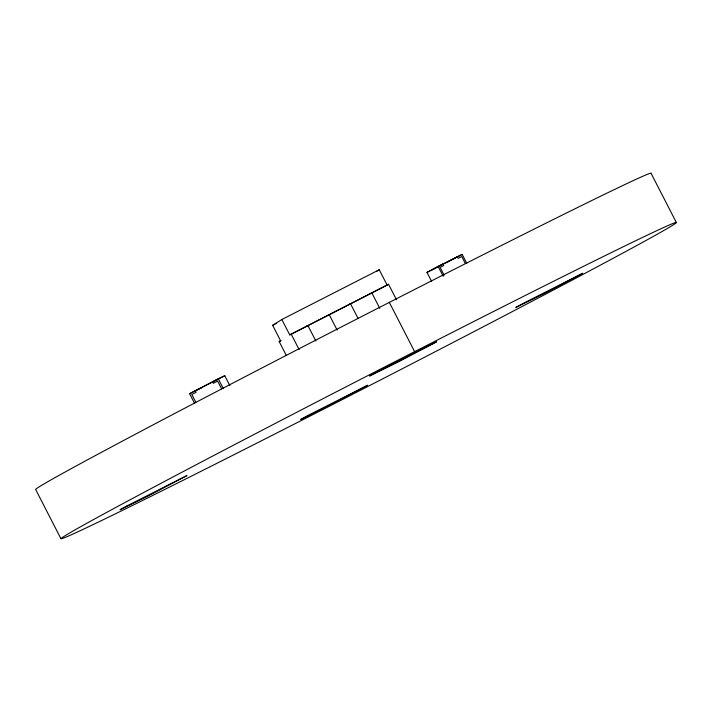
<?xml version="1.0" encoding="UTF-8"?>
<svg xmlns="http://www.w3.org/2000/svg" width="712" height="712" viewBox="0 0 712 712"><rect width="100%" height="100%" fill="white"/><g stroke="black" fill="none" stroke-linecap="round" stroke-linejoin="round"><path stroke-width="1.07" d="M286.18 355.181L279.184 341.573L280.564 340.701L272.651 325.313L281.845 319.519L379.238 269.732L387.15 285.12L289.757 334.907L281.845 319.519M376.479 271.477L379.238 269.732M289.757 334.907L388.53 284.257L396.522 299.805M306.498 326.345L307.878 325.482L315.87 341.03M327.805 315.46L329.184 314.588L337.168 330.137M349.103 304.567L350.482 303.704L357.976 318.282M370.409 293.682L371.789 292.81L379.781 308.358M387.15 285.12L388.53 284.257M431.561 281.285L426.986 272.376L438.12 266.413L462.177 254.389L466.752 263.289M446.237 262.755L457.371 256.792L458.163 258.331L461.768 256.525L465.292 263.378M462.177 254.389L431.801 269.973L442.935 264.001L443.727 265.54L440.114 267.347L444.137 275.179M194.688 403.606L189.606 393.709L218.255 378.793L224.778 375.731L229.86 385.628M224.778 375.731L189.606 393.709M272.651 325.313L276.594 323.301M279.184 341.573L281.151 340.567M426.986 272.376L430.831 270.453M219.047 378.722L212.532 381.774L213.315 383.314L217.614 381.071L221.646 388.912M201.852 387.675L195.337 390.728L196.129 392.267L191.831 394.501L195.853 402.333M676.4 222.607A346.059 4.833 -27.2 0 0 219.848 452.325A346.059 4.833 -27.2 0 0 209.711 466.938A346.059 4.833 -27.2 0 0 676.4 222.607L651.097 173.363A346.059 4.833 -27.2 0 0 349.192 322.945A346.059 4.833 -27.2 0 0 35.6 489.393L60.903 538.637M438.12 266.413L443.202 276.3M389.313 302.386L414.624 351.63M291.137 334.035L299.129 349.583M218.255 378.793L223.345 388.681M127.021 505.894L120.008 509.783L148.425 495.855L186.962 475.554L127.021 505.894M376.63 372.127L369.617 376.007L398.044 362.088L436.572 341.787L376.63 372.127M307.744 415.568L300.731 419.457L329.149 405.529L367.686 385.228L307.744 415.568M522.795 303.597L515.782 307.486L544.208 293.558L582.745 273.257L522.795 303.597"/></g></svg>
